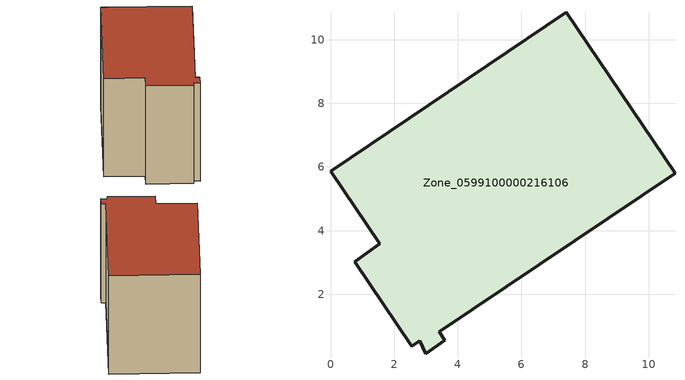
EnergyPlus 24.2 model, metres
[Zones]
Zone_0599100000216106
 floor ground (C_G): 7.41,10.86 10.82,5.8 3.42,0.82 3.59,0.56 3,0.14 2.8,0.54 2.55,0.37 0.76,3.02 1.54,3.59 0,5.87 z0
 wall outside (C_F): 3.59,0.56 3.42,0.82 10.82,5.8 7.41,10.86 0,5.87 1.54,3.59 0.76,3.02 2.55,0.37 2.8,0.54 3,0.14 3.59,0.56 z0:7.75
 roof outside (C_R): 3,0.14 3.59,0.56 3.42,0.82 10.82,5.8 7.41,10.86 0,5.87 1.54,3.59 0.76,3.02 2.55,0.37 2.8,0.54 z7.75
[BUILDING]
Pand.0599100000216106: North Axis=0; Terrain=City; Loads Convergence Tolerance Value=0.04; Temperature Convergence Tolerance Value=0.4; Solar Distribution=FullExterior; Maximum Number of Warmup Days=25; Minimum Number of Warmup Days=1
[Site:Location]
Rotterdam.The.Hague.AP_ZH_NLD Design_Conditions: Latitude=51.96; Longitude=4.45; Time Zone=1; Elevation=-4.5
[SITE:GROUNDTEMPERATURE:BUILDINGSURFACE]
18, 18, 18, 18, 18, 18, 18, 18, 18, 18, 18, 18
[MATERIAL] Thermal Absorptance=0.9; Solar Absorptance=0.7; Visible Absorptance=0.7
Name | Roughness | Thickness | Conductivity | Density | Specific Heat
G.TI.1965-1974 | MediumSmooth | 0.15 | 0.882353 | 540 | 1210
F.TI.1965-1974 | Rough | 0.3 | 0.697674 | 1920 | 840
R.TI.1965-1974 | MediumRough | 0.2 | 0.232558 | 1500 | 1000
[CONSTRUCTION]
C_G: G.TI.1965-1974
C_F: F.TI.1965-1974
C_R: R.TI.1965-1974
[ZONE]
Zone_0599100000216106: Type=1; Multiplier=1; Ceiling Height=Autocalculate; Volume=Autocalculate; Floor Area=autocalculate; Part of Total Floor Area=Yes
[ZONEINFILTRATION:DESIGNFLOWRATE]
Infil_Zone_0599100000216106: Zone or ZoneList or Space or SpaceList=Zone_0599100000216106; Schedule=AlwaysOn; Design Flow Rate Calculation Method=Flow/Area; Flow Rate per Floor Area=0.003; Constant Term Coefficient=1; Temperature Term Coefficient=0; Velocity Term Coefficient=0; Velocity Squared Term Coefficient=0
[HVACTEMPLATE:ZONE:IDEALLOADSAIRSYSTEM]
Zone_0599100000216106: Maximum Heating Supply Air Temperature=50; Minimum Cooling Supply Air Temperature=13; Maximum Heating Supply Air Humidity Ratio=0.0156; Minimum Cooling Supply Air Humidity Ratio=0.0077; Heating Limit=NoLimit; Cooling Limit=NoLimit; Dehumidification Control Type=ConstantSensibleHeatRatio; Cooling Sensible Heat Ratio=0.7; Dehumidification Setpoint=60; Humidification Control Type=None; Humidification Setpoint=30; Outdoor Air Method=None; Outdoor Air Flow Rate per Person=0.00944; Outdoor Air Flow Rate per Zone Floor Area=0; Outdoor Air Flow Rate per Zone=0; Demand Controlled Ventilation Type=None; Outdoor Air Economizer Type=NoEconomizer; Heat Recovery Type=None; Sensible Heat Recovery Effectiveness=0.7; Latent Heat Recovery Effectiveness=0.65
[ZONECONTROL:THERMOSTAT]
ThermostatControl_Zone_0599100000216106: Zone or ZoneList=Zone_0599100000216106; Control Type Schedule=DualSetpointControlType; Control 1=Thermostat_Zone_0599100000216106; Temperature Difference Between Cutout And Setpoint=0
[THERMOSTATSETPOINT:DUALSETPOINT]
Thermostat_Zone_0599100000216106: Heating Setpoint Temperature Schedule=HeatingSetpoint_Zone_0599100000216106; Cooling Setpoint Temperature Schedule=CoolingSetpoint_Zone_0599100000216106
[SCHEDULE:COMPACT]
HeatingSetpoint_Zone_0599100000216106: Through: 12/31, For: AllDays, Until: 24:00, 21
CoolingSetpoint_Zone_0599100000216106: Through: 12/31, For: AllDays, Until: 24:00, 24
DualSetpointControlType: Through: 12/31, For: AllDays, Until: 24:00, 4
AlwaysOn: Through: 12/31, For: AllDays, Until: 24:00, 1
